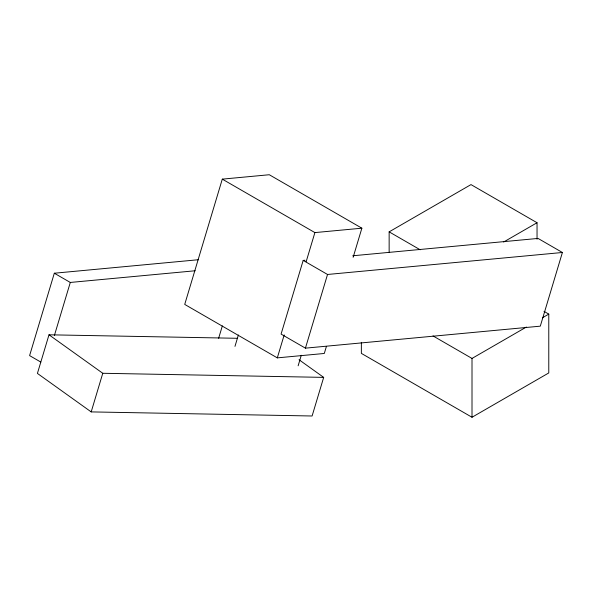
<?xml version="1.0" encoding="UTF-8"?>
<svg xmlns="http://www.w3.org/2000/svg" width="592" height="592" viewBox="0 0 592 592"><rect width="100%" height="100%" fill="white"/><g stroke="black" fill="none" stroke-linecap="round" stroke-linejoin="round"><path stroke-width="0.89" d="M198.453 259.725L54.316 273.223L29.6 355.607L40.796 362.067M237.555 338.298L48.995 334.798L37.414 373.419L91.19 411.899L312.102 415.998L323.683 377.378L299.034 359.744M54.36 335.605L70.3 282.451L195.168 270.766M91.19 411.899L102.771 373.278L48.995 334.798M353.143 257.305L361.875 228.194L269.286 174.736L222.296 179.139L184.719 304.414L277.308 357.871L324.298 353.468L326.414 346.416M218.626 338.306L222.348 325.903M234.972 346.379L238.391 334.983M305.021 260.243L303.185 260.413L281.082 334.095L305.428 348.155L540.296 326.162L562.4 252.488L538.054 238.428L352.728 255.781M277.308 357.871L284.19 334.931M306.153 261.708L314.892 232.597L361.875 228.194M298.139 365.804L301.291 355.281M305.428 348.155L327.531 274.473L562.4 252.488M389.144 252.051L389.144 231.857L470.995 184.6L537.04 222.733L537.04 239.257M503.659 242.002L537.04 222.733M433.004 335.916L472.009 358.434L526.384 327.036M542.383 317.8L548.777 314.108L548.777 372.938L472.009 417.264L361.364 353.387L361.364 342.354M102.771 373.278L323.683 377.378M544.004 311.355L548.777 314.108M389.144 231.857L420.172 249.772M222.296 179.139L314.892 232.597M303.185 260.413L327.531 274.473M54.316 273.223L70.3 282.451M472.009 358.434L472.009 417.264"/></g></svg>
